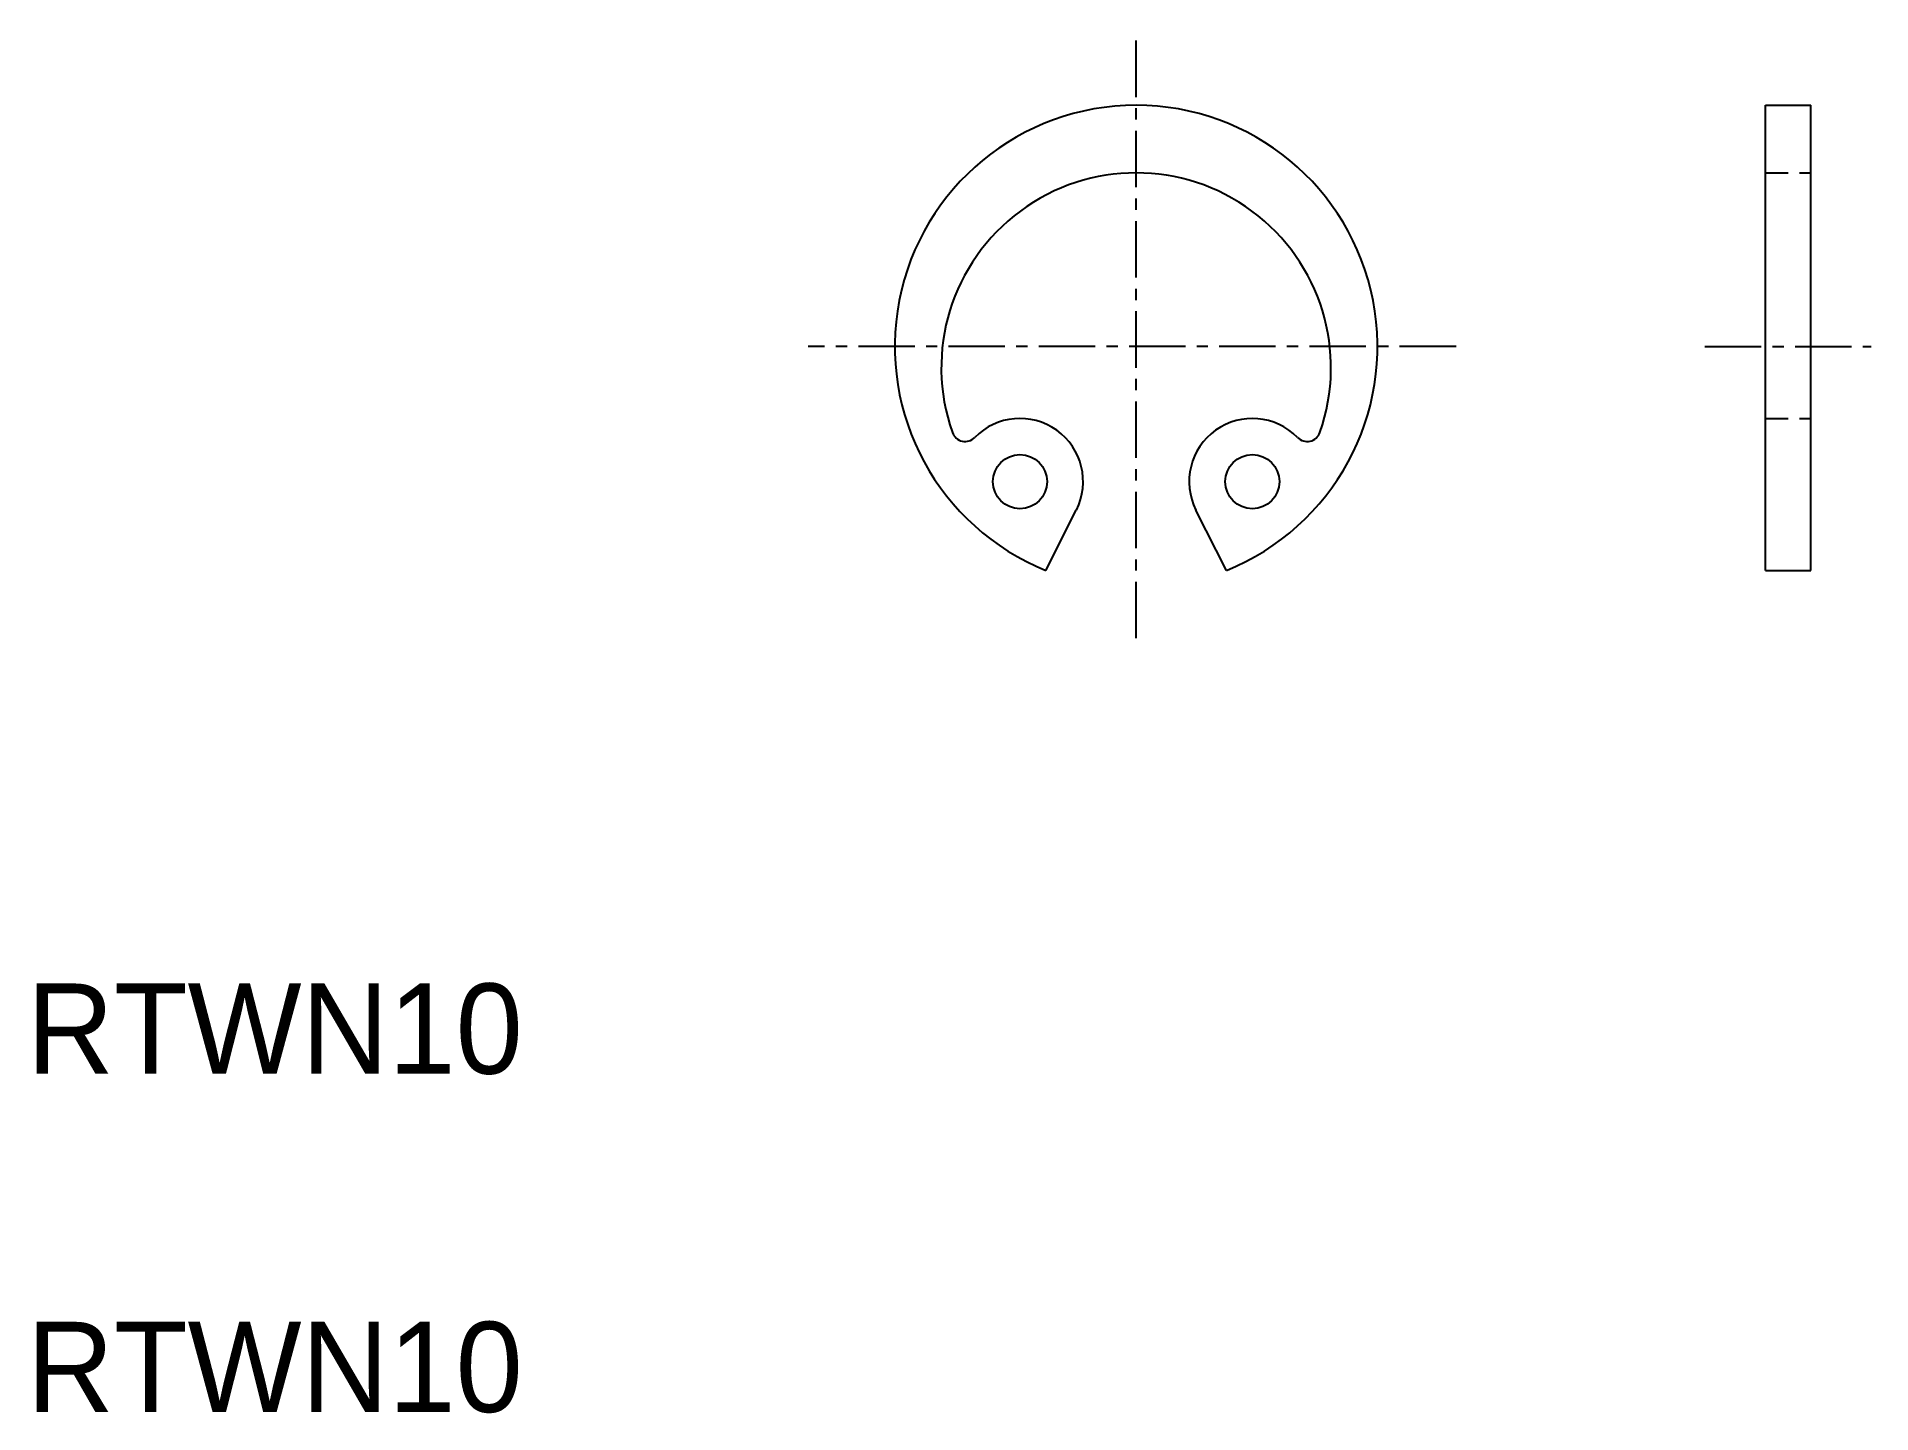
# Model space of a CAD drawing. Extents: x 5.2 to 45.9, y 5 to 35.5.
import ezdxf

# ---------------------------------------------------------------- set-up
doc = ezdxf.new("R2010")
doc.units = 0
doc.linetypes.add('CENTER', pattern=[2, 1.25, -0.25, 0.25, -0.25])
doc.linetypes.add('DASHED', pattern=[0.75, 0.5, -0.25])
doc.layers.get('0').update_dxf_attribs({"linetype": 'CONTINUOUS'})
doc.layers.add('CENTER', color=1, linetype='CENTER')

msp = doc.modelspace()

# ---------------------------------------------------------------- linework, layer by layer
at = {"color": 7, "linetype": 'CONTINUOUS'}
for p, q in [((43.547, 23.657), (43.547, 33.97)), ((43.547, 33.97), (44.547, 33.97)), ((44.547, 23.657), (44.547, 33.97)), ((27.593, 23.657), (28.267, 24.995)), ((31.593, 23.657), (30.919, 24.995)), ((43.547, 23.657), (44.547, 23.657))]:
    msp.add_line(p, q, dxfattribs=at)
at = {"color": 3, "linetype": 'DASHED'}
for p, q in [((43.547, 32.47), (44.547, 32.47)), ((43.547, 27.025), (44.547, 27.025))]:
    msp.add_line(p, q, dxfattribs=at)
at = {"color": 7, "linetype": 'CONTINUOUS'}
for centre in [(27.017, 25.625), (32.169, 25.625)]:
    msp.add_circle(centre, 0.6, dxfattribs=at)
for centre, radius, start, end in [((29.593, 28.62), 5.35, 291.9521, 248.0479), ((29.593, 28.151), 4.319, 340.5898, 199.4102), ((27.017, 25.625), 1.4, 333.2601, 135.5836), ((32.169, 25.625), 1.4, 44.4164, 206.7399), ((25.803, 26.815), 0.3, 199.4102, 315.5836), ((33.384, 26.815), 0.3, 224.4164, 340.5898)]:
    msp.add_arc(centre, radius, start, end, dxfattribs=at)
at = {"layer": 'CENTER', "color": 1, "linetype": 'CENTER'}
for p, q in [((29.593, 22.152), (29.593, 35.489)), ((36.685, 28.618), (22.322, 28.618)), ((42.202, 28.618), (45.891, 28.618))]:
    msp.add_line(p, q, dxfattribs=at)

# ---------------------------------------------------------------- texts
at = {"color": 7, "linetype": 'CONTINUOUS'}
for p in [(5, 12.5), (5, 5)]:
    msp.add_text('RTWN10', height=2, dxfattribs=at).set_placement(p)

doc.saveas('drawing.dxf')
